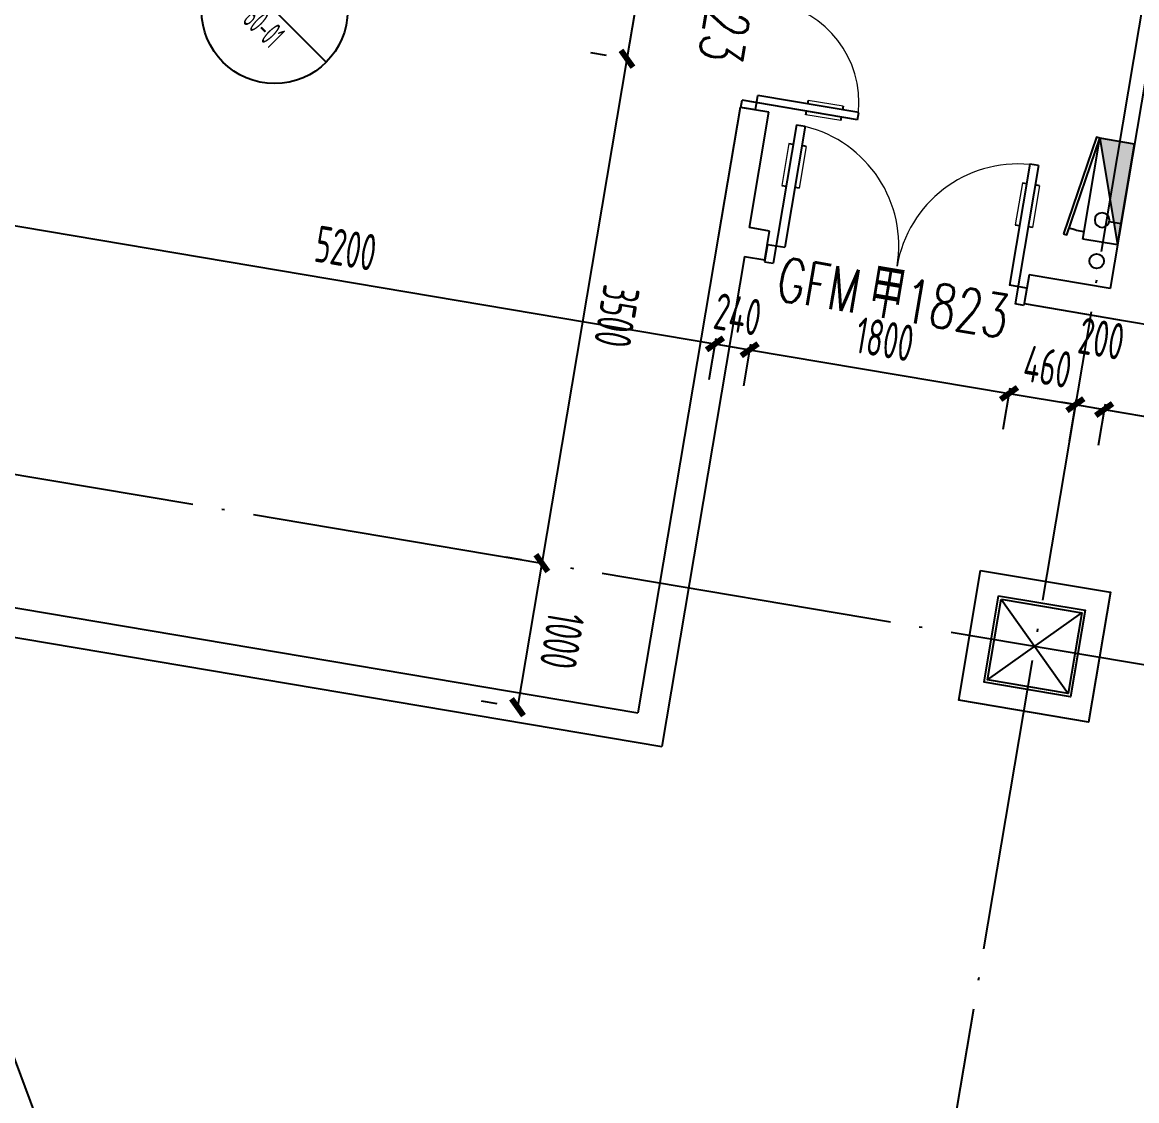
# Model space of a CAD drawing. Extents: x -936 to 12807311, y 101 to 1511157.
# Drawn here: x 12232948 to 12240573, y 1175407 to 1182787 of the extents above; entities that cross this region are included whole.
import ezdxf
from ezdxf.enums import TextEntityAlignment as Align

# ---------------------------------------------------------------- set-up
doc = ezdxf.new("R2010")
doc.units = 0
doc.header["$LTSCALE"] = 1000
doc.header["$MEASUREMENT"] = 0
doc.linetypes.add('PX-GRID-T2$0$DOTE', pattern=[2.42, 2, -0.2, 0.02, -0.2])
for name, color, linetype in [('PX-GRID-T2$0$DOTE', 1, 'Continuous'), ('PX-PLAN-F2-T2$0$0P-FE-FH-V', 3, 'Continuous'), ('PX-PLAN-F2-T2$0$0P-FE-HY（消火栓）', 1, 'Continuous'), ('PX-PLAN-F2-T2$0$DIM_LEAD', 3, 'Continuous'), ('PX-PLAN-F2-T2$0$DOOR_FIRE', 4, 'Continuous'), ('PX-PLAN-F2-T2$0$DOOR_FIRE_TEXT', 7, 'Continuous'), ('PX-PLAN-F2-T2$0$PUB_DIM', 3, 'Continuous'), ('PX-PLAN-F2-T2$0$PUB_TEXT', 7, 'Continuous'), ('PX-PLAN-F2-T2$0$WALL', 9, 'Continuous'), ('TX-CORE-T2-F2$0$T2-COLS-F2$0$0S-COLS-LINE', 90, 'Continuous')]:
    doc.layers.add(name, color=color, linetype=linetype)
doc.styles.add('PX-PLAN-F2-T2$0$_TCH_WINDOW', font='SIMPLEX', dxfattribs={"height": 3.5, "bigfont": 'GBCBIG'})
doc.styles.add('PX-PLAN-F2-T2$0$XD2008', font='xd-hzs.shx', dxfattribs={"width": 0.7, "bigfont": 'xd-hztxt.shx'})
doc.styles.add('PX-PLAN-F2-T2$0$XD2008_T3', font='xd-hzs.shx', dxfattribs={"width": 0.7, "bigfont": 'xd-hztxt.shx'})
doc.dimstyles.new('PX-PLAN-F2-T2$0$_TCH_ARCH&&100', dxfattribs={"dimtxt": 250, "dimasz": 100, "dimexe": 250, "dimexo": 300, "dimgap": 100, "dimtad": 1, "dimdec": 0, "dimzin": 0, "dimdsep": 46, "dimtxsty": 'PX-PLAN-F2-T2$0$XD2008_T3', "dimblk": 'PX-PLAN-F2-T2$0$_ArchTick', "dimcen": 0.09, "dimclrd": 1, "dimclrt": 4, "dimazin": 2, "dimtfac": 1, "dimtdec": 0, "dimtix": 1, "dimtmove": 2, "dimatfit": 3, "dimfxl": 0, "dimtolj": 1, "dimtzin": 0, "dimarcsym": 0})

# ---------------------------------------------------------------- blocks, each defined once
blk = doc.blocks.new('PX-PLAN-F2-T2$0$室内单口消火栓(平面)')
at = {"layer": 'PX-PLAN-F2-T2$0$0P-FE-HY（消火栓）'}
h = blk.add_hatch(color=256, dxfattribs=at)
h.dxf.hatch_style = 1
h.paths.add_polyline_path([(704, 0), (4, 0), (4, 240)])
for p, q in [((4, 0), (4, 240)), ((4, 240), (704, 0)), ((704, 240), (4, 240)), ((704, 0), (704, 240)), ((554, 81.8), (554, 0.3)), ((704, 0), (4, 0))]:
    blk.add_line(p, q, dxfattribs=at)
blk.add_lwpolyline([(689.8, 377.5), (694.1, 352.9), (4, 240), (-0.3, 264.6)], close=True, dxfattribs=at)
blk.add_circle((554, 131.8), 50, dxfattribs=at)
blk.add_arc((54, 240), 600, 0.00026, 9.99993, dxfattribs=at)
blk = doc.blocks.new('PX-PLAN-F2-T2$0$A$C77842B79')
at = {"layer": 'PX-PLAN-F2-T2$0$0P-FE-FH-V'}
blk.add_circle((27485.5, 12754.8, -4800), 50, dxfattribs=at)
at = {"layer": 'PX-PLAN-F2-T2$0$0P-FE-HY（消火栓）', "xscale": -0.9999999999999992, "rotation": 90.00007521676562}
blk.add_blockref('PX-PLAN-F2-T2$0$室内单口消火栓(平面)', (27607.1, 13591.5, 0), dxfattribs=at)
blk = doc.blocks.new('PX-PLAN-F2-T2$0$$DorLib2D$00000011')
for p, q in [((-0.4667, 0.4709), (-0.4667, -0.0625)), ((-0.4667, 0.4709), (-0.4333, 0.4709)), ((-0.4333, 0.4709), (-0.4333, 0.0042)), ((0.4333, 0.4709), (0.4333, 0.0042)), ((0.4667, 0.4709), (0.4333, 0.4709)), ((0.4667, 0.4709), (0.4667, -0.0625)), ((-0.4833, 0.3962), (-0.4667, 0.3962)), ((-0.4167, 0.3962), (-0.4333, 0.3962)), ((0.4167, 0.3962), (0.4333, 0.3962)), ((0.4833, 0.3962), (0.4667, 0.3962)), ((-0.4833, 0.2346), (-0.4667, 0.2346)), ((-0.4167, 0.2346), (-0.4333, 0.2346)), ((0.4167, 0.2346), (0.4333, 0.2346)), ((0.4833, 0.2346), (0.4667, 0.2346)), ((-0.5, 0.0042), (-0.4333, 0.0042)), ((-0.5, 0.0042), (-0.5, -0.0625)), ((0.5, 0.0042), (0.4333, 0.0042)), ((0.5, 0.0042), (0.5, -0.0625)), ((-0.5, -0.0625), (-0.4667, -0.0625)), ((0.5, -0.0625), (0.4667, -0.0625))]:
    blk.add_line(p, q)
at = {"lineweight": 13}
for p, q in [((-0.4833, 0.3962), (-0.4833, 0.2346)), ((-0.4167, 0.3962), (-0.4167, 0.2346)), ((0.4167, 0.3962), (0.4167, 0.2346)), ((0.4833, 0.3962), (0.4833, 0.2346))]:
    blk.add_line(p, q, dxfattribs=at)
for centre, start, end in [((-0.4667, 0.0042), 0, 85.904), ((0.4667, 0.0042), 94.096, 180)]:
    blk.add_arc(centre, 0.4667, start, end, dxfattribs=at)
blk = doc.blocks.new('PX-PLAN-F2-T2$0$_ArchTick')
at = {"color": 0, "linetype": 'ByBlock', "const_width": 0.4}
blk.add_lwpolyline([(-0.5, -0.5), (0.5, 0.5)], dxfattribs=at)
blk = doc.blocks.new('*D862')
at = {"layer": 'Defpoints', "color": 0, "transparency": 16777216}
for p in [(12232617, 1181784), (12237744.1, 1180919.1), (12237687.8, 1180585.7)]:
    blk.add_point(p, dxfattribs=at)
at = {"layer": 'PX-PLAN-F2-T2$0$PUB_DIM', "color": 0, "lineweight": -2, "transparency": 16777216}
for p, q in [((12232567.1, 1181488.2), (12232519.2, 1181204.2)), ((12237694.2, 1180623.2), (12237646.3, 1180339.2))]:
    blk.add_line(p, q, dxfattribs=at)
at = {"layer": 'PX-PLAN-F2-T2$0$PUB_DIM', "color": 1, "lineweight": -2, "transparency": 16777216}
blk.add_line((12232560.8, 1181450.7), (12237687.8, 1180585.7), dxfattribs=at)
at = {"layer": 'PX-PLAN-F2-T2$0$PUB_DIM', "color": 1, "lineweight": -2, "transparency": 16777216, "xscale": 100, "yscale": 100, "zscale": 100}
for p, rotation in [((12232560.8, 1181450.7), 170.4237892471935), ((12237687.8, 1180585.7), 350.4237892471934)]:
    blk.add_blockref('PX-PLAN-F2-T2$0$_ArchTick', p, dxfattribs=dict(at, rotation=rotation))
at = {"layer": 'PX-PLAN-F2-T2$0$PUB_DIM', "color": 4, "transparency": 16777216, "insert": (12235161.7, 1181240.1), "char_height": 250, "attachment_point": 5, "rotation": 350.42379, "style": 'PX-PLAN-F2-T2$0$XD2008_T3'}
blk.add_mtext('\\A1;5200', dxfattribs=at)
blk = doc.blocks.new('*D863')
at = {"layer": 'Defpoints', "color": 0, "transparency": 16777216}
for p in [(12237744.1, 1180919.1), (12237981, 1180879.1), (12237924.8, 1180545.8)]:
    blk.add_point(p, dxfattribs=at)
at = {"layer": 'PX-PLAN-F2-T2$0$PUB_DIM', "color": 0, "lineweight": -2, "transparency": 16777216}
for p, q in [((12237694.2, 1180623.2), (12237646.3, 1180339.2)), ((12237931.1, 1180583.3), (12237883.2, 1180299.3))]:
    blk.add_line(p, q, dxfattribs=at)
at = {"layer": 'PX-PLAN-F2-T2$0$PUB_DIM', "color": 1, "lineweight": -2, "transparency": 16777216}
blk.add_line((12237687.8, 1180585.7), (12237924.8, 1180545.8), dxfattribs=at)
at = {"layer": 'PX-PLAN-F2-T2$0$PUB_DIM', "color": 1, "lineweight": -2, "transparency": 16777216, "xscale": 100, "yscale": 100, "zscale": 100}
for p, rotation in [((12237687.8, 1180585.7), 170.4237892471618), ((12237924.8, 1180545.8), 350.4237892471618)]:
    blk.add_blockref('PX-PLAN-F2-T2$0$_ArchTick', p, dxfattribs=dict(at, rotation=rotation))
at = {"layer": 'PX-PLAN-F2-T2$0$PUB_DIM', "color": 4, "transparency": 16777216, "insert": (12237843.7, 1180787.6), "char_height": 250, "attachment_point": 5, "rotation": 350.42379, "style": 'PX-PLAN-F2-T2$0$XD2008_T3'}
blk.add_mtext('\\A1;240', dxfattribs=at)
blk = doc.blocks.new('*D864')
at = {"layer": 'Defpoints', "color": 0, "transparency": 16777216}
for p in [(12237981, 1180879.1), (12239755.9, 1180579.6), (12239699.7, 1180246.3)]:
    blk.add_point(p, dxfattribs=at)
at = {"layer": 'PX-PLAN-F2-T2$0$PUB_DIM', "color": 0, "lineweight": -2, "transparency": 16777216}
for p, q in [((12237931.1, 1180583.3), (12237883.2, 1180299.3)), ((12239706, 1180283.8), (12239658.1, 1179999.8))]:
    blk.add_line(p, q, dxfattribs=at)
at = {"layer": 'PX-PLAN-F2-T2$0$PUB_DIM', "color": 1, "lineweight": -2, "transparency": 16777216}
blk.add_line((12237924.8, 1180545.8), (12239699.7, 1180246.3), dxfattribs=at)
at = {"layer": 'PX-PLAN-F2-T2$0$PUB_DIM', "color": 1, "lineweight": -2, "transparency": 16777216, "xscale": 100, "yscale": 100, "zscale": 100}
for p, rotation in [((12237924.8, 1180545.8), 170.4237892471953), ((12239699.7, 1180246.3), 350.4237892471953)]:
    blk.add_blockref('PX-PLAN-F2-T2$0$_ArchTick', p, dxfattribs=dict(at, rotation=rotation))
at = {"layer": 'PX-PLAN-F2-T2$0$PUB_DIM', "color": 4, "transparency": 16777216, "insert": (12238849.6, 1180617.9), "char_height": 250, "attachment_point": 5, "rotation": 350.42379, "style": 'PX-PLAN-F2-T2$0$XD2008_T3'}
blk.add_mtext('\\A1;1800', dxfattribs=at)
blk = doc.blocks.new('*D865')
at = {"layer": 'Defpoints', "color": 0, "transparency": 16777216}
for p in [(12239755.9, 1180579.6), (12240209.7, 1180503.1), (12240153.5, 1180169.8)]:
    blk.add_point(p, dxfattribs=at)
at = {"layer": 'PX-PLAN-F2-T2$0$PUB_DIM', "color": 0, "lineweight": -2, "transparency": 16777216}
for p, q in [((12239706, 1180283.8), (12239658.1, 1179999.8)), ((12240159.8, 1180207.3), (12240111.9, 1179923.2))]:
    blk.add_line(p, q, dxfattribs=at)
at = {"layer": 'PX-PLAN-F2-T2$0$PUB_DIM', "color": 1, "lineweight": -2, "transparency": 16777216}
blk.add_line((12239699.7, 1180246.3), (12240153.5, 1180169.8), dxfattribs=at)
at = {"layer": 'PX-PLAN-F2-T2$0$PUB_DIM', "color": 1, "lineweight": -2, "transparency": 16777216, "xscale": 100, "yscale": 100, "zscale": 100}
for p, rotation in [((12239699.7, 1180246.3), 170.4237892471871), ((12240153.5, 1180169.8), 350.4237892471871)]:
    blk.add_blockref('PX-PLAN-F2-T2$0$_ArchTick', p, dxfattribs=dict(at, rotation=rotation))
at = {"layer": 'PX-PLAN-F2-T2$0$PUB_DIM', "color": 4, "transparency": 16777216, "insert": (12239964, 1180429.9), "char_height": 250, "attachment_point": 5, "rotation": 350.42379, "style": 'PX-PLAN-F2-T2$0$XD2008_T3'}
blk.add_mtext('\\A1;460', dxfattribs=at)
blk = doc.blocks.new('*D866')
at = {"layer": 'Defpoints', "color": 0, "transparency": 16777216}
for p in [(12240209.7, 1180503.1), (12240406.8, 1180469.8), (12240350.5, 1180136.5)]:
    blk.add_point(p, dxfattribs=at)
at = {"layer": 'PX-PLAN-F2-T2$0$PUB_DIM', "color": 0, "lineweight": -2, "transparency": 16777216}
for p, q in [((12240159.8, 1180207.3), (12240111.9, 1179923.2)), ((12240356.9, 1180174), (12240309, 1179890))]:
    blk.add_line(p, q, dxfattribs=at)
at = {"layer": 'PX-PLAN-F2-T2$0$PUB_DIM', "color": 1, "lineweight": -2, "transparency": 16777216}
for p, q in [((12240153.5, 1180169.8), (12240054.9, 1180186.4)), ((12240153.5, 1180169.8), (12240350.5, 1180136.5)), ((12240350.5, 1180136.5), (12240449.2, 1180119.9))]:
    blk.add_line(p, q, dxfattribs=at)
at = {"layer": 'PX-PLAN-F2-T2$0$PUB_DIM', "color": 1, "lineweight": -2, "transparency": 16777216, "xscale": 100, "yscale": 100, "zscale": 100}
for p, rotation in [((12240153.5, 1180169.8), 350.4237892472484), ((12240350.5, 1180136.5), 170.4237892472485)]:
    blk.add_blockref('PX-PLAN-F2-T2$0$_ArchTick', p, dxfattribs=dict(at, rotation=rotation))
at = {"layer": 'PX-PLAN-F2-T2$0$PUB_DIM', "color": 4, "transparency": 16777216, "insert": (12240332, 1180621.4), "char_height": 250, "attachment_point": 5, "rotation": 350.42379, "style": 'PX-PLAN-F2-T2$0$XD2008_T3'}
blk.add_mtext('\\A1;200', dxfattribs=at)
blk = doc.blocks.new('*D867')
at = {"layer": 'Defpoints', "color": 0, "transparency": 16777216}
for p in [(12240406.8, 1180469.8), (12242862, 1180055.6), (12242805.8, 1179722.3)]:
    blk.add_point(p, dxfattribs=at)
at = {"layer": 'PX-PLAN-F2-T2$0$PUB_DIM', "color": 0, "lineweight": -2, "transparency": 16777216}
for p, q in [((12240356.9, 1180174), (12240309, 1179890)), ((12242812.1, 1179759.8), (12242764.2, 1179475.8))]:
    blk.add_line(p, q, dxfattribs=at)
at = {"layer": 'PX-PLAN-F2-T2$0$PUB_DIM', "color": 1, "lineweight": -2, "transparency": 16777216}
blk.add_line((12240350.5, 1180136.5), (12242805.8, 1179722.3), dxfattribs=at)
at = {"layer": 'PX-PLAN-F2-T2$0$PUB_DIM', "color": 1, "lineweight": -2, "transparency": 16777216, "xscale": 100, "yscale": 100, "zscale": 100}
for p, rotation in [((12240350.5, 1180136.5), 170.4237892471906), ((12242805.8, 1179722.3), 350.4237892471906)]:
    blk.add_blockref('PX-PLAN-F2-T2$0$_ArchTick', p, dxfattribs=dict(at, rotation=rotation))
at = {"layer": 'PX-PLAN-F2-T2$0$PUB_DIM', "color": 4, "transparency": 16777216, "insert": (12241615.6, 1180151.3), "char_height": 250, "attachment_point": 5, "rotation": 350.42379, "style": 'PX-PLAN-F2-T2$0$XD2008_T3'}
blk.add_mtext('\\A1;2490', dxfattribs=at)
blk = doc.blocks.new('*D900')
at = {"layer": 'Defpoints', "color": 0, "transparency": 16777216}
for p in [(12237491.9, 1183989.3), (12237085.4, 1182536.8), (12237242.3, 1182510.3)]:
    blk.add_point(p, dxfattribs=at)
at = {"layer": 'PX-PLAN-F2-T2$0$PUB_DIM', "color": 1, "lineweight": -2, "transparency": 16777216}
blk.add_line((12237334.9, 1184015.8), (12237085.4, 1182536.8), dxfattribs=at)
at = {"layer": 'PX-PLAN-F2-T2$0$PUB_DIM', "color": 0, "lineweight": -2, "transparency": 16777216}
for p, q in [((12237196, 1184039.2), (12237088.4, 1184057.3)), ((12236946.5, 1182560.2), (12236838.8, 1182578.4))]:
    blk.add_line(p, q, dxfattribs=at)
at = {"layer": 'PX-PLAN-F2-T2$0$PUB_DIM', "color": 1, "lineweight": -2, "transparency": 16777216, "xscale": 100, "yscale": 100, "zscale": 100}
for p, rotation in [((12237334.9, 1184015.8), 80.42359431635902), ((12237085.4, 1182536.8), 260.423594316359)]:
    blk.add_blockref('PX-PLAN-F2-T2$0$_ArchTick', p, dxfattribs=dict(at, rotation=rotation))
at = {"layer": 'PX-PLAN-F2-T2$0$PUB_DIM', "color": 4, "transparency": 16777216, "insert": (12237432, 1183238.8), "char_height": 250, "attachment_point": 5, "rotation": 260.42359, "style": 'PX-PLAN-F2-T2$0$XD2008_T3'}
blk.add_mtext('\\A1;1500', dxfattribs=at)
blk = doc.blocks.new('*D901')
at = {"layer": 'Defpoints', "color": 0, "transparency": 16777216}
for p in [(12237242.3, 1182510.3), (12236503.1, 1179085.6), (12236660.1, 1179059.1)]:
    blk.add_point(p, dxfattribs=at)
at = {"layer": 'PX-PLAN-F2-T2$0$PUB_DIM', "color": 0, "lineweight": -2, "transparency": 16777216}
for p, q in [((12236946.5, 1182560.2), (12236838.8, 1182578.4)), ((12236364.2, 1179109), (12236256.6, 1179127.2))]:
    blk.add_line(p, q, dxfattribs=at)
at = {"layer": 'PX-PLAN-F2-T2$0$PUB_DIM', "color": 1, "lineweight": -2, "transparency": 16777216}
blk.add_line((12237085.4, 1182536.8), (12236503.1, 1179085.6), dxfattribs=at)
at = {"layer": 'PX-PLAN-F2-T2$0$PUB_DIM', "color": 1, "lineweight": -2, "transparency": 16777216, "xscale": 100, "yscale": 100, "zscale": 100}
for p, rotation in [((12237085.4, 1182536.8), 80.42359431636429), ((12236503.1, 1179085.6), 260.4235943163644)]:
    blk.add_blockref('PX-PLAN-F2-T2$0$_ArchTick', p, dxfattribs=dict(at, rotation=rotation))
at = {"layer": 'PX-PLAN-F2-T2$0$PUB_DIM', "color": 4, "transparency": 16777216, "insert": (12237016.1, 1180773.7), "char_height": 250, "attachment_point": 5, "rotation": 260.42359, "style": 'PX-PLAN-F2-T2$0$XD2008_T3'}
blk.add_mtext('\\A1;3500', dxfattribs=at)
blk = doc.blocks.new('*D902')
at = {"layer": 'Defpoints', "color": 0, "transparency": 16777216}
for p in [(12236660.1, 1179059.1), (12236336.7, 1178099.4), (12236493.7, 1178072.9)]:
    blk.add_point(p, dxfattribs=at)
at = {"layer": 'PX-PLAN-F2-T2$0$PUB_DIM', "color": 0, "lineweight": -2, "transparency": 16777216}
for p, q in [((12236364.2, 1179109), (12236256.6, 1179127.2)), ((12236197.9, 1178122.8), (12236090.2, 1178141))]:
    blk.add_line(p, q, dxfattribs=at)
at = {"layer": 'PX-PLAN-F2-T2$0$PUB_DIM', "color": 1, "lineweight": -2, "transparency": 16777216}
blk.add_line((12236503.1, 1179085.6), (12236336.7, 1178099.4), dxfattribs=at)
at = {"layer": 'PX-PLAN-F2-T2$0$PUB_DIM', "color": 1, "lineweight": -2, "transparency": 16777216, "xscale": 100, "yscale": 100, "zscale": 100}
for p, rotation in [((12236503.1, 1179085.6), 80.42359431635941), ((12236336.7, 1178099.4), 260.4235943163595)]:
    blk.add_blockref('PX-PLAN-F2-T2$0$_ArchTick', p, dxfattribs=dict(at, rotation=rotation))
at = {"layer": 'PX-PLAN-F2-T2$0$PUB_DIM', "color": 4, "transparency": 16777216, "insert": (12236641.8, 1178555.1), "char_height": 250, "attachment_point": 5, "rotation": 260.42359, "style": 'PX-PLAN-F2-T2$0$XD2008_T3'}
blk.add_mtext('\\A1;1000', dxfattribs=at)
blk = doc.blocks.new('TX-CORE-T2-F2$0$T2-COLS-F2$0$COL-600X600')
at = {"layer": 'Defpoints'}
for p, q in [((-280, -280), (280, 280)), ((-280, 280), (280, -280))]:
    blk.add_line(p, q, dxfattribs=at)
blk.add_lwpolyline([(-450, 450), (450, 450), (450, -450), (-450, -450)], close=True, dxfattribs=at)
at = {"layer": 'TX-CORE-T2-F2$0$T2-COLS-F2$0$0S-COLS-LINE'}
for points in [[(-300, 300), (300, 300), (300, -300), (-300, -300)], [(-280, 280), (280, 280), (280, -280), (-280, -280)]]:
    blk.add_lwpolyline(points, close=True, dxfattribs=at)
blk = doc.blocks.new('TX-CORE-T2-F2$0$T2-COLS-F2')
at = {"layer": 'TX-CORE-T2-F2$0$T2-COLS-F2$0$0S-COLS-LINE', "rotation": 350.4236160359247}
blk.add_blockref('TX-CORE-T2-F2$0$T2-COLS-F2$0$COL-600X600', (12239874.4, 1178516.7), dxfattribs=at)
blk = doc.blocks.new('TX-CORE-T2-F2')
blk.add_blockref('TX-CORE-T2-F2$0$T2-COLS-F2', (0, 0))
blk = doc.blocks.new('PX-GRID-T2')
at = {"layer": 'PX-GRID-T2$0$DOTE', "linetype": 'PX-GRID-T2$0$DOTE'}
for p, q in [((12245896.9, 1214212.6), (12236203.4, 1156756.7)), ((12224984.9, 1181028.8), (12271231.5, 1173226.6))]:
    blk.add_line(p, q, dxfattribs=at)
blk = doc.blocks.new('PX-PLAN-F2-T2')
at = {"layer": 'PX-PLAN-F2-T2$0$DIM_LEAD'}
blk.add_line((12235028.159, 1182513.669), (12234321.052, 1183220.776), dxfattribs=at)
blk.add_circle((12234674.606, 1182867.223), 500, dxfattribs=at)
at = {"layer": 'PX-PLAN-F2-T2$0$WALL'}
for p, q in [((12240782.083, 1183283.448), (12240390.92, 1180964.939)), ((12237859.505, 1182204.263), (12237709.626, 1181315.896)), ((12238056.718, 1182170.991), (12237859.505, 1182204.263)), ((12237923.475, 1181381.23), (12238056.718, 1182170.991)), ((12238061.765, 1181357.899), (12237923.475, 1181381.23)), ((12238028.493, 1181160.686), (12238061.765, 1181357.899)), ((12237709.626, 1181315.896), (12237160.617, 1178061.804)), ((12237890.202, 1181184.017), (12237324.557, 1177831.319)), ((12237890.202, 1181184.017), (12238028.493, 1181160.686)), ((12239836.681, 1181058.446), (12239803.409, 1180861.233)), ((12240390.92, 1180964.939), (12239836.681, 1181058.446)), ((12239803.409, 1180861.233), (12240456.254, 1180751.089)), ((12240456.254, 1180751.089), (12242811.921, 1180353.656)), ((12234983.094, 1170113.3), (12231612.795, 1179125.252)), ((12232427.757, 1178860.303), (12237160.617, 1178061.804)), ((12232394.485, 1178663.09), (12237324.557, 1177831.319))]:
    blk.add_line(p, q, dxfattribs=at)
at = {"layer": 'PX-PLAN-F2-T2$0$0P-FE-HY（消火栓）', "rotation": 350.4236160085533}
blk.add_blockref('PX-PLAN-F2-T2$0$A$C77842B79', (12211074.739, 1173147.489, 0), dxfattribs=at)
at = {"layer": 'PX-PLAN-F2-T2$0$DOOR_FIRE'}
ref = blk.add_blockref('PX-PLAN-F2-T2$0$$DorLib2D$00000011', (12238082.883, 1182927.176), dxfattribs=dict(at, xscale=1500, yscale=1500, zscale=200, rotation=260.4236160361202))
ref.add_attrib('A', 'M1523', (12237730.127, 1183463.333), dxfattribs={"layer": 'PX-PLAN-F2-T2$0$DOOR_FIRE_TEXT', "height": 297.5, "rotation": 260.423616, "style": 'PX-PLAN-F2-T2$0$_TCH_WINDOW', "width": 0.705882})
at = {"layer": 'PX-PLAN-F2-T2$0$DOOR_FIRE', "xscale": 1800, "yscale": 1800, "zscale": 200, "rotation": 350.42359752766}
blk.add_blockref('PX-PLAN-F2-T2$0$$DorLib2D$00000011', (12238932.587, 1181109.566), dxfattribs=at)
at = {"layer": 'PX-PLAN-F2-T2$0$DOOR_FIRE_TEXT', "style": 'PX-PLAN-F2-T2$0$_TCH_WINDOW', "width": 0.705882}
for s, p in [('GFM', (12238096.205, 1180888.037)), ('1823', (12238959.746, 1180742.346))]:
    blk.add_text(s, height=297.5, rotation=350.4235975, dxfattribs=at).set_placement(p)
at = {"layer": 'PX-PLAN-F2-T2$0$DOOR_FIRE_TEXT', "style": 'PX-PLAN-F2-T2$0$_TCH_WINDOW'}
blk.add_text('甲', height=337.589, rotation=350.4235975, dxfattribs=at).set_placement((12238717.426, 1180783.229))
at = {"layer": 'PX-PLAN-F2-T2$0$PUB_TEXT', "style": 'PX-PLAN-F2-T2$0$XD2008', "width": 0.723302}
blk.add_text('A-02-60-01', height=165.3723, rotation=315, dxfattribs=at).set_placement((12234233.109, 1183007.806), (12234640.565, 1182600.35), align=Align.FIT)
at = {"layer": 'PX-PLAN-F2-T2$0$PUB_DIM'}
for base, p1, p2, angle, picture, middle, turn in [((12237085.354, 1182536.764), (12237491.852, 1183989.275), (12237242.325, 1182510.281), 260.4235943, '*D900', (12237431.982, 1183238.83), 260.4235943), ((12236503.094, 1179085.593), (12237242.325, 1182510.281), (12236660.065, 1179059.109), 260.4235943, '*D901', (12237016.088, 1180773.747), 260.4235943), ((12237687.85, 1180585.737), (12232617.009, 1181784.045), (12237744.084, 1180919.055), 350.4237892, '*D862', (12235161.743, 1181240.097), 350.4237892), ((12237924.754, 1180545.769), (12237744.084, 1180919.055), (12237980.988, 1180879.087), 350.4237892, '*D863', (12237843.733, 1180787.618), 350.4237892), ((12239699.667, 1180246.323), (12237980.988, 1180879.087), (12239755.901, 1180579.641), 350.4237892, '*D864', (12238849.642, 1180617.911), 350.4237892), ((12240153.477, 1180169.76), (12239755.901, 1180579.641), (12240209.711, 1180503.078), 350.4237892, '*D865', (12239964.003, 1180429.906), 350.4237892), ((12242805.807, 1179722.285), (12240406.784, 1180469.83), (12242862.041, 1180055.603), 350.4237892, '*D867', (12241615.609, 1180151.263), 350.4237892), ((12236336.708, 1178099.395), (12236660.065, 1179059.109), (12236493.68, 1178072.911), 260.4235943, '*D902', (12236641.766, 1178555.062), 260.4235943)]:
    dim = blk.add_linear_dim(base=base, p1=p1, p2=p2, angle=angle, dimstyle='PX-PLAN-F2-T2$0$_TCH_ARCH&&100', override={"dimgap": 0}, dxfattribs=at)
    dim.commit()
    dim.dimension.update_dxf_attribs({"geometry": picture, "text_midpoint": middle, "dimtype": 161, "text_rotation": turn})
dim = blk.add_linear_dim(base=(12240350.55, 1180136.512), p1=(12240209.711, 1180503.078), p2=(12240406.784, 1180469.83), angle=350.4237892, dimstyle='PX-PLAN-F2-T2$0$_TCH_ARCH&&100', dxfattribs=at)
dim.commit()
dim.dimension.update_dxf_attribs({"geometry": '*D866', "text_midpoint": (12240332.016, 1180621.352), "dimtype": 161})

msp = doc.modelspace()

# ---------------------------------------------------------------- block references
for name in ['TX-CORE-T2-F2', 'PX-PLAN-F2-T2', 'PX-GRID-T2']:
    msp.add_blockref(name, (0, 0))

doc.saveas('drawing.dxf')
